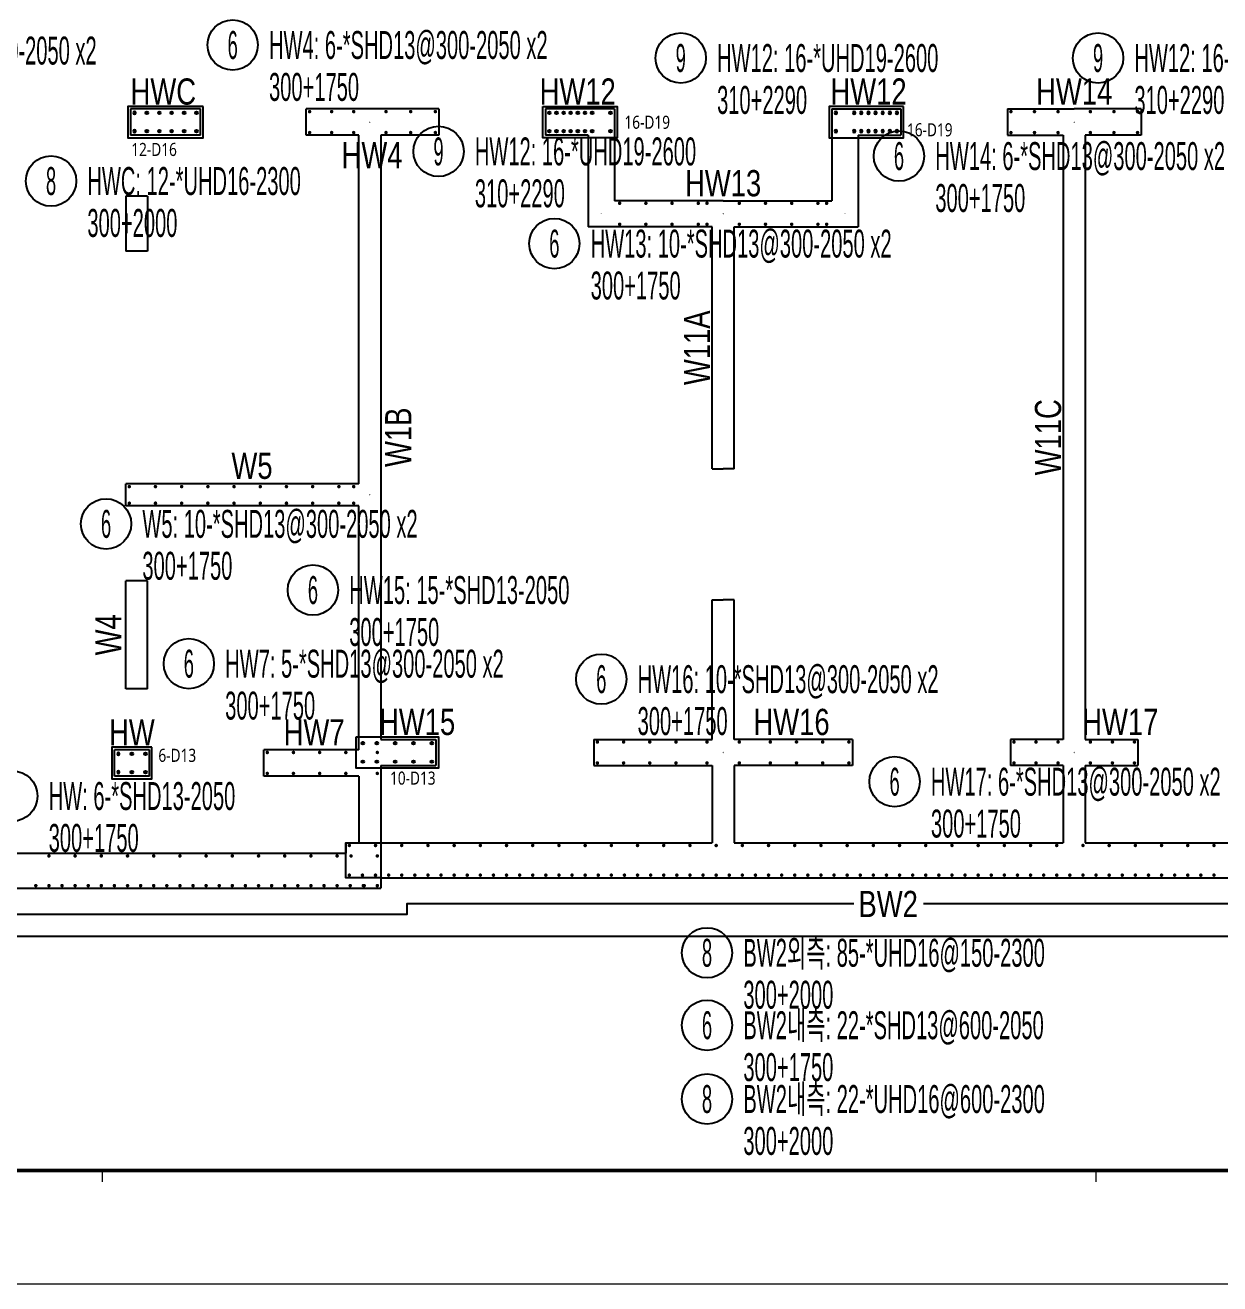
# Model space of a CAD drawing. Header units: millimetres. Extents: x 317501 to 814054, y -400799 to -14117.
# Drawn here: x 430866 to 444545, y -355974 to -341558 of the extents above; entities that cross this region are included whole.
import ezdxf
from ezdxf.enums import TextEntityAlignment as Align

# ---------------------------------------------------------------- set-up
doc = ezdxf.new("R2010")
doc.units = ezdxf.units.MM
doc.header["$LTSCALE"] = 38
for name, color, linetype in [('BARR', 1, 'Continuous'), ('DIM', 7, 'Continuous'), ('LEADER', 7, 'Continuous'), ('RP_TAG', 7, 'Continuous'), ('TEXT-배근', 3, 'Continuous'), ('XREBAR', 1, 'Continuous'), ('XS-기초$0$기초연단', 3, 'Continuous'), ('XTAG', 7, 'Continuous')]:
    doc.layers.add(name, color=color, linetype=linetype)
doc.layers.add('벽부호', color=3, linetype='Continuous', lineweight=0)
doc.styles.add('RPWK1', font='Dotum.ttf', dxfattribs={"bigfont": 'whgtxt.shx'})
doc.styles.add('돋음', font='Dotum.ttf')
doc.styles.add('맑은고딕', font='malgun.ttf')

# ---------------------------------------------------------------- blocks, each defined once
blk = doc.blocks.new('dhs_sheet2e')
at = {"color": 7}
for p, q in [((20500.6, 1997.6), (20500.6, 1797.9)), ((38004.8, 1997.6), (38004.8, 1797.9))]:
    blk.add_line(p, q, dxfattribs=at)
blk.add_lwpolyline([(84000, 0), (84000, 59329.4), (0, 59329.4), (0, 0)], close=True, dxfattribs=at)
at = {"color": 30, "const_width": 64.9}
blk.add_lwpolyline([(81003.6, 57331.7), (2996.4, 57331.7), (2996.4, 1997.6), (81003.6, 1997.6)], close=True, dxfattribs=at)
blk = doc.blocks.new('ASGARAE')
at = {"color": 255, "xscale": 0.75, "yscale": 0.75, "zscale": 0.75}
blk.add_blockref('dhs_sheet2e', (0, -44497), dxfattribs=at)
blk = doc.blocks.new('BAR')
at = {"layer": 'BARR'}
h = blk.add_hatch(color=256, dxfattribs=at)
edge = h.paths.add_edge_path()
edge.add_arc((0, 0), 15, 0, 360)
blk.add_circle((0, 0), 15, dxfattribs=at)
blk = doc.blocks.new('XDFHSDHSTHS')
at = {"layer": 'DIM', "color": 5}
for p, q in [((-19170, -9900), (-19170, -10200)), ((-18370, -9900), (-19170, -9900)), ((-18370, -10200), (-18370, -9900)), ((-17160, -10200), (-17160, -9900)), ((-16405, -9900), (-17160, -9900)), ((-15640, -9900), (-16405, -9900)), ((-15640, -9900), (-15640, -10200)), ((-13630, -9900), (-14420, -9900)), ((-14420, -9900), (-14420, -10200)), ((-13630, -9900), (-13630, -10950)), ((-11140, -9900), (-10350, -9900)), ((-11140, -9900), (-11140, -10950)), ((-10350, -9900), (-10350, -10200)), ((-9130, -9900), (-8365, -9900)), ((-9130, -9900), (-9130, -10200)), ((-7600, -9900), (-8365, -9900)), ((-7600, -9900), (-7600, -10200)), ((-18370, -10200), (-19170, -10200)), ((-16555, -10200), (-17160, -10200)), ((-16555, -14195), (-16555, -10200)), ((-16305, -10200), (-16305, -17120)), ((-15640, -10200), (-16305, -10200)), ((-13930, -10200), (-14420, -10200)), ((-13930, -10200), (-13930, -11250)), ((-10840, -10200), (-10350, -10200)), ((-10840, -10200), (-10840, -11250)), ((-9130, -10200), (-8490, -10200)), ((-8490, -10200), (-8490, -17120)), ((-8240, -10200), (-8240, -17120)), ((-7600, -10200), (-8240, -10200)), ((-19225, -10900), (-19225, -11530)), ((-18975, -10900), (-19225, -10900)), ((-18975, -10900), (-18975, -11530)), ((-12385, -10950), (-13630, -10950)), ((-12385, -10950), (-11140, -10950)), ((-12510, -11250), (-13930, -11250)), ((-12510, -14020), (-12510, -11250)), ((-12260, -14020), (-12260, -11250)), ((-12260, -11250), (-10840, -11250)), ((-18975, -11530), (-19225, -11530)), ((-12510, -14020), (-12385, -14020)), ((-12260, -14020), (-12385, -14020)), ((-16555, -14195), (-19225, -14195)), ((-19225, -14445), (-19225, -14195)), ((-16555, -14445), (-19225, -14445)), ((-16555, -17240), (-16555, -14445)), ((-19225, -16540), (-19225, -15305)), ((-18975, -15305), (-19225, -15305)), ((-18975, -16540), (-18975, -15305)), ((-12510, -17120), (-12510, -15520)), ((-12510, -15520), (-12385, -15520)), ((-12260, -15520), (-12385, -15520)), ((-12260, -17120), (-12260, -15520)), ((-18975, -16540), (-19225, -16540)), ((-16305, -17120), (-15675, -17120)), ((-15675, -17120), (-15675, -17420)), ((-13865, -17120), (-12510, -17120)), ((-13865, -17120), (-13865, -17420)), ((-10905, -17120), (-12260, -17120)), ((-10905, -17120), (-10905, -17420)), ((-8490, -17120), (-9095, -17120)), ((-9095, -17120), (-9095, -17420)), ((-8240, -17120), (-7635, -17120)), ((-7635, -17120), (-7635, -17420)), ((-18955, -17240), (-19355, -17240)), ((-19355, -17540), (-19355, -17240)), ((-18955, -17540), (-18955, -17240)), ((-17645, -17540), (-17645, -17240)), ((-16555, -17240), (-17645, -17240)), ((-16305, -17420), (-16305, -18305)), ((-16305, -17420), (-15675, -17420)), ((-13865, -17420), (-12510, -17420)), ((-12510, -17420), (-12510, -18305)), ((-10905, -17420), (-12260, -17420)), ((-12260, -17420), (-12260, -18305)), ((-8490, -17420), (-9095, -17420)), ((-8490, -17420), (-8490, -18305)), ((-8240, -17420), (-8240, -18305)), ((-8240, -17420), (-7635, -17420)), ((-18955, -17540), (-19355, -17540)), ((-16555, -17540), (-17645, -17540)), ((-16555, -17540), (-16555, -18305)), ((-16705, -18305), (-16705, -18425)), ((-16705, -18305), (-16555, -18305)), ((-16305, -18305), (-12510, -18305)), ((-12260, -18305), (-8490, -18305)), ((-8240, -18305), (-4470, -18305)), ((-22320, -18425), (-16705, -18425)), ((-16305, -18705), (-16305, -18825)), ((-16305, -18705), (-4685, -18705)), ((-28845, -18825), (-16305, -18825))]:
    blk.add_line(p, q, dxfattribs=at)
at = {"layer": 'XS-기초$0$기초연단', "color": 8}
blk.add_line((-29395, -19375), (-5185, -19375), dxfattribs=at)
blk.add_lwpolyline([(-5760, 11892), (-5760, 9575), (-6110, 9575), (-6110, 750), (-10460, 750), (-10460, -550), (-10, -550), (-10, -5450), (-2310, -5450), (-2310, -2950), (-10460, -2950), (-10460, -7860), (-21045, -7860), (-21045, -4650), (-24695, -4650), (-24695, -4050), (-29395, -4050), (-29395, -19375), (-5185, -19375)], dxfattribs=at)
blk = doc.blocks.new('*U1185', base_point=(430431.7729, -350386.9334))
at = {"layer": 'RP_TAG', "color": 0, "linetype": 'Continuous', "ltscale": 100}
blk.add_circle((430718.7729, -350386.9334), 288, dxfattribs=at)
at = {"layer": 'RP_TAG', "color": 0, "linetype": 'Continuous', "ltscale": 100, "style": 'RPWK1', "width": 0.5}
blk.add_text('6', height=320, dxfattribs=at).set_placement((430718.7729, -350386.9334), align=Align.MIDDLE_CENTER)
at = {"layer": 'RP_TAG', "color": 0, "linetype": 'Continuous', "ltscale": 100, "style": 'RPWK1', "width": 0.55}
for s, p in [('HW: 6-*SHD13-2050', (431134.7729, -350386.9334)), ('300+1750', (431134.7729, -350866.9334))]:
    blk.add_text(s, height=320, dxfattribs=at).set_placement(p, align=Align.MIDDLE_LEFT)
blk = doc.blocks.new('*U1194', base_point=(427791.0934, -341848.7941))
at = {"layer": 'RP_TAG', "color": 0, "linetype": 'Continuous', "ltscale": 100}
blk.add_circle((428078.0934, -341848.7941), 288, dxfattribs=at)
at = {"layer": 'RP_TAG', "color": 0, "linetype": 'Continuous', "ltscale": 100, "style": 'RPWK1', "width": 0.5}
blk.add_text('6', height=320, dxfattribs=at).set_placement((428078.0934, -341848.7941), align=Align.MIDDLE_CENTER)
at = {"layer": 'RP_TAG', "color": 0, "linetype": 'Continuous', "ltscale": 100, "style": 'RPWK1', "width": 0.55}
for s, p in [('HW2: 5-*SHD13@230-2050 x2', (428494.0934, -341848.7941)), ('300+1750', (428494.0934, -342328.7941))]:
    blk.add_text(s, height=320, dxfattribs=at).set_placement(p, align=Align.MIDDLE_LEFT)
blk = doc.blocks.new('*U1200', base_point=(438385.8432, -353011.6917))
at = {"layer": 'RP_TAG', "color": 0, "linetype": 'Continuous', "ltscale": 100}
blk.add_circle((438672.8432, -353011.6917), 288, dxfattribs=at)
at = {"layer": 'RP_TAG', "color": 0, "linetype": 'Continuous', "ltscale": 100, "style": 'RPWK1', "width": 0.5}
blk.add_text('6', height=320, dxfattribs=at).set_placement((438672.8432, -353011.6917), align=Align.MIDDLE_CENTER)
at = {"layer": 'RP_TAG', "color": 0, "linetype": 'Continuous', "ltscale": 100, "style": 'RPWK1', "width": 0.55}
for s, p in [('BW2내측: 22-*SHD13@600-2050', (439088.8432, -353011.6917)), ('300+1750', (439088.8432, -353491.6917))]:
    blk.add_text(s, height=320, dxfattribs=at).set_placement(p, align=Align.MIDDLE_LEFT)
blk = doc.blocks.new('*U1204', base_point=(433873.4755, -348027.507))
at = {"layer": 'RP_TAG', "color": 0, "linetype": 'Continuous', "ltscale": 100}
blk.add_circle((434160.4755, -348027.507), 288, dxfattribs=at)
at = {"layer": 'RP_TAG', "color": 0, "linetype": 'Continuous', "ltscale": 100, "style": 'RPWK1', "width": 0.5}
blk.add_text('6', height=320, dxfattribs=at).set_placement((434160.4755, -348027.507), align=Align.MIDDLE_CENTER)
at = {"layer": 'RP_TAG', "color": 0, "linetype": 'Continuous', "ltscale": 100, "style": 'RPWK1', "width": 0.55}
for s, p in [('HW15: 15-*SHD13-2050', (434576.4755, -348027.507)), ('300+1750', (434576.4755, -348507.507))]:
    blk.add_text(s, height=320, dxfattribs=at).set_placement(p, align=Align.MIDDLE_LEFT)
blk = doc.blocks.new('*U1205', base_point=(431504.5381, -347269.5643))
at = {"layer": 'RP_TAG', "color": 0, "linetype": 'Continuous', "ltscale": 100}
blk.add_circle((431791.5381, -347269.5643), 288, dxfattribs=at)
at = {"layer": 'RP_TAG', "color": 0, "linetype": 'Continuous', "ltscale": 100, "style": 'RPWK1', "width": 0.5}
blk.add_text('6', height=320, dxfattribs=at).set_placement((431791.5381, -347269.5643), align=Align.MIDDLE_CENTER)
at = {"layer": 'RP_TAG', "color": 0, "linetype": 'Continuous', "ltscale": 100, "style": 'RPWK1', "width": 0.55}
for s, p in [('W5: 10-*SHD13@300-2050 x2', (432207.5381, -347269.5643)), ('300+1750', (432207.5381, -347749.5643))]:
    blk.add_text(s, height=320, dxfattribs=at).set_placement(p, align=Align.MIDDLE_LEFT)
blk = doc.blocks.new('*U1206', base_point=(432954.6523, -341785.0219))
at = {"layer": 'RP_TAG', "color": 0, "linetype": 'Continuous', "ltscale": 100}
blk.add_circle((433241.6523, -341785.0219), 288, dxfattribs=at)
at = {"layer": 'RP_TAG', "color": 0, "linetype": 'Continuous', "ltscale": 100, "style": 'RPWK1', "width": 0.5}
blk.add_text('6', height=320, dxfattribs=at).set_placement((433241.6523, -341785.0219), align=Align.MIDDLE_CENTER)
at = {"layer": 'RP_TAG', "color": 0, "linetype": 'Continuous', "ltscale": 100, "style": 'RPWK1', "width": 0.55}
for s, p in [('HW4: 6-*SHD13@300-2050 x2', (433657.6523, -341785.0219)), ('300+1750', (433657.6523, -342265.0219))]:
    blk.add_text(s, height=320, dxfattribs=at).set_placement(p, align=Align.MIDDLE_LEFT)
blk = doc.blocks.new('*U1208', base_point=(440533.811, -350222.2563))
at = {"layer": 'RP_TAG', "color": 0, "linetype": 'Continuous', "ltscale": 100}
blk.add_circle((440820.811, -350222.2563), 288, dxfattribs=at)
at = {"layer": 'RP_TAG', "color": 0, "linetype": 'Continuous', "ltscale": 100, "style": 'RPWK1', "width": 0.5}
blk.add_text('6', height=320, dxfattribs=at).set_placement((440820.811, -350222.2563), align=Align.MIDDLE_CENTER)
at = {"layer": 'RP_TAG', "color": 0, "linetype": 'Continuous', "ltscale": 100, "style": 'RPWK1', "width": 0.55}
for s, p in [('HW17: 6-*SHD13@300-2050 x2', (441236.811, -350222.2563)), ('300+1750', (441236.811, -350702.2563))]:
    blk.add_text(s, height=320, dxfattribs=at).set_placement(p, align=Align.MIDDLE_LEFT)
blk = doc.blocks.new('*U1209', base_point=(437175.2762, -349048.3411))
at = {"layer": 'RP_TAG', "color": 0, "linetype": 'Continuous', "ltscale": 100}
blk.add_circle((437462.2762, -349048.3411), 288, dxfattribs=at)
at = {"layer": 'RP_TAG', "color": 0, "linetype": 'Continuous', "ltscale": 100, "style": 'RPWK1', "width": 0.5}
blk.add_text('6', height=320, dxfattribs=at).set_placement((437462.2762, -349048.3411), align=Align.MIDDLE_CENTER)
at = {"layer": 'RP_TAG', "color": 0, "linetype": 'Continuous', "ltscale": 100, "style": 'RPWK1', "width": 0.55}
for s, p in [('HW16: 10-*SHD13@300-2050 x2', (437878.2762, -349048.3411)), ('300+1750', (437878.2762, -349528.3411))]:
    blk.add_text(s, height=320, dxfattribs=at).set_placement(p, align=Align.MIDDLE_LEFT)
blk = doc.blocks.new('*U1210', base_point=(432452.6617, -348870.8971))
at = {"layer": 'RP_TAG', "color": 0, "linetype": 'Continuous', "ltscale": 100}
blk.add_circle((432739.6617, -348870.8971), 288, dxfattribs=at)
at = {"layer": 'RP_TAG', "color": 0, "linetype": 'Continuous', "ltscale": 100, "style": 'RPWK1', "width": 0.5}
blk.add_text('6', height=320, dxfattribs=at).set_placement((432739.6617, -348870.8971), align=Align.MIDDLE_CENTER)
at = {"layer": 'RP_TAG', "color": 0, "linetype": 'Continuous', "ltscale": 100, "style": 'RPWK1', "width": 0.55}
for s, p in [('HW7: 5-*SHD13@300-2050 x2', (433155.6617, -348870.8971)), ('300+1750', (433155.6617, -349350.8971))]:
    blk.add_text(s, height=320, dxfattribs=at).set_placement(p, align=Align.MIDDLE_LEFT)
blk = doc.blocks.new('*U1211', base_point=(436637.4912, -344059.6626))
at = {"layer": 'RP_TAG', "color": 0, "linetype": 'Continuous', "ltscale": 100}
blk.add_circle((436924.4912, -344059.6626), 288, dxfattribs=at)
at = {"layer": 'RP_TAG', "color": 0, "linetype": 'Continuous', "ltscale": 100, "style": 'RPWK1', "width": 0.5}
blk.add_text('6', height=320, dxfattribs=at).set_placement((436924.4912, -344059.6626), align=Align.MIDDLE_CENTER)
at = {"layer": 'RP_TAG', "color": 0, "linetype": 'Continuous', "ltscale": 100, "style": 'RPWK1', "width": 0.55}
for s, p in [('HW13: 10-*SHD13@300-2050 x2', (437340.4912, -344059.6626)), ('300+1750', (437340.4912, -344539.6626))]:
    blk.add_text(s, height=320, dxfattribs=at).set_placement(p, align=Align.MIDDLE_LEFT)
blk = doc.blocks.new('*U1220', base_point=(440583.7154, -343057.4947))
at = {"layer": 'RP_TAG', "color": 0, "linetype": 'Continuous', "ltscale": 100}
blk.add_circle((440870.7154, -343057.4947), 288, dxfattribs=at)
at = {"layer": 'RP_TAG', "color": 0, "linetype": 'Continuous', "ltscale": 100, "style": 'RPWK1', "width": 0.5}
blk.add_text('6', height=320, dxfattribs=at).set_placement((440870.7154, -343057.4947), align=Align.MIDDLE_CENTER)
at = {"layer": 'RP_TAG', "color": 0, "linetype": 'Continuous', "ltscale": 100, "style": 'RPWK1', "width": 0.55}
for s, p in [('HW14: 6-*SHD13@300-2050 x2', (441286.7154, -343057.4947)), ('300+1750', (441286.7154, -343537.4947))]:
    blk.add_text(s, height=320, dxfattribs=at).set_placement(p, align=Align.MIDDLE_LEFT)
blk = doc.blocks.new('*U1242', base_point=(435311.4946, -343004.2021))
at = {"layer": 'RP_TAG', "color": 0, "linetype": 'Continuous', "ltscale": 100}
blk.add_circle((435598.4946, -343004.2021), 288, dxfattribs=at)
at = {"layer": 'RP_TAG', "color": 0, "linetype": 'Continuous', "ltscale": 100, "style": 'RPWK1', "width": 0.5}
blk.add_text('9', height=320, dxfattribs=at).set_placement((435598.4946, -343004.2021), align=Align.MIDDLE_CENTER)
at = {"layer": 'RP_TAG', "color": 0, "linetype": 'Continuous', "ltscale": 100, "style": 'RPWK1', "width": 0.55}
for s, p in [('HW12: 16-*UHD19-2600', (436014.4946, -343004.2021)), ('310+2290', (436014.4946, -343484.2021))]:
    blk.add_text(s, height=320, dxfattribs=at).set_placement(p, align=Align.MIDDLE_LEFT)
blk = doc.blocks.new('*U1243', base_point=(438085.0502, -341934.1067))
at = {"layer": 'RP_TAG', "color": 0, "linetype": 'Continuous', "ltscale": 100}
blk.add_circle((438372.0502, -341934.1067), 288, dxfattribs=at)
at = {"layer": 'RP_TAG', "color": 0, "linetype": 'Continuous', "ltscale": 100, "style": 'RPWK1', "width": 0.5}
blk.add_text('9', height=320, dxfattribs=at).set_placement((438372.0502, -341934.1067), align=Align.MIDDLE_CENTER)
at = {"layer": 'RP_TAG', "color": 0, "linetype": 'Continuous', "ltscale": 100, "style": 'RPWK1', "width": 0.55}
for s, p in [('HW12: 16-*UHD19-2600', (438788.0502, -341934.1067)), ('310+2290', (438788.0502, -342414.1067))]:
    blk.add_text(s, height=320, dxfattribs=at).set_placement(p, align=Align.MIDDLE_LEFT)
blk = doc.blocks.new('*U1244', base_point=(442863.4102, -341934.1067))
at = {"layer": 'RP_TAG', "color": 0, "linetype": 'Continuous', "ltscale": 100}
blk.add_circle((443150.4102, -341934.1067), 288, dxfattribs=at)
at = {"layer": 'RP_TAG', "color": 0, "linetype": 'Continuous', "ltscale": 100, "style": 'RPWK1', "width": 0.5}
blk.add_text('9', height=320, dxfattribs=at).set_placement((443150.4102, -341934.1067), align=Align.MIDDLE_CENTER)
at = {"layer": 'RP_TAG', "color": 0, "linetype": 'Continuous', "ltscale": 100, "style": 'RPWK1', "width": 0.55}
for s, p in [('HW12: 16-*UHD19-2600', (443566.4102, -341934.1067)), ('310+2290', (443566.4102, -342414.1067))]:
    blk.add_text(s, height=320, dxfattribs=at).set_placement(p, align=Align.MIDDLE_LEFT)
blk = doc.blocks.new('*U1257', base_point=(438385.8432, -352182.5173))
at = {"layer": 'RP_TAG', "color": 0, "linetype": 'Continuous', "ltscale": 100}
blk.add_circle((438672.8432, -352182.5173), 288, dxfattribs=at)
at = {"layer": 'RP_TAG', "color": 0, "linetype": 'Continuous', "ltscale": 100, "style": 'RPWK1', "width": 0.5}
blk.add_text('8', height=320, dxfattribs=at).set_placement((438672.8432, -352182.5173), align=Align.MIDDLE_CENTER)
at = {"layer": 'RP_TAG', "color": 0, "linetype": 'Continuous', "ltscale": 100, "style": 'RPWK1', "width": 0.55}
for s, p in [('BW2외측: 85-*UHD16@150-2300', (439088.8432, -352182.5173)), ('300+2000', (439088.8432, -352662.5173))]:
    blk.add_text(s, height=320, dxfattribs=at).set_placement(p, align=Align.MIDDLE_LEFT)
blk = doc.blocks.new('*U1258', base_point=(438385.8432, -353856.9945))
at = {"layer": 'RP_TAG', "color": 0, "linetype": 'Continuous', "ltscale": 100}
blk.add_circle((438672.8432, -353856.9945), 288, dxfattribs=at)
at = {"layer": 'RP_TAG', "color": 0, "linetype": 'Continuous', "ltscale": 100, "style": 'RPWK1', "width": 0.5}
blk.add_text('8', height=320, dxfattribs=at).set_placement((438672.8432, -353856.9945), align=Align.MIDDLE_CENTER)
at = {"layer": 'RP_TAG', "color": 0, "linetype": 'Continuous', "ltscale": 100, "style": 'RPWK1', "width": 0.55}
for s, p in [('BW2내측: 22-*UHD16@600-2300', (439088.8432, -353856.9945)), ('300+2000', (439088.8432, -354336.9945))]:
    blk.add_text(s, height=320, dxfattribs=at).set_placement(p, align=Align.MIDDLE_LEFT)
blk = doc.blocks.new('*U1264', base_point=(430874.9419, -343343.0535))
at = {"layer": 'RP_TAG', "color": 0, "linetype": 'Continuous', "ltscale": 100}
blk.add_circle((431161.9419, -343343.0535), 288, dxfattribs=at)
at = {"layer": 'RP_TAG', "color": 0, "linetype": 'Continuous', "ltscale": 100, "style": 'RPWK1', "width": 0.5}
blk.add_text('8', height=320, dxfattribs=at).set_placement((431161.9419, -343343.0535), align=Align.MIDDLE_CENTER)
at = {"layer": 'RP_TAG', "color": 0, "linetype": 'Continuous', "ltscale": 100, "style": 'RPWK1', "width": 0.55}
for s, p in [('HWC: 12-*UHD16-2300', (431577.9419, -343343.0535)), ('300+2000', (431577.9419, -343823.0535))]:
    blk.add_text(s, height=320, dxfattribs=at).set_placement(p, align=Align.MIDDLE_LEFT)
blk = doc.blocks.new('*U1284', base_point=(438857.4087, -349888.0298, 17.1429))
at = {"layer": 'RP_TAG', "color": 0, "linetype": 'Continuous', "ltscale": 100, "style": 'RPWK1'}
blk.add_text('+', height=26, dxfattribs=at).set_placement((438857.4087, -349888.0298, 34.2858), align=Align.MIDDLE_CENTER)
blk = doc.blocks.new('*U1285', base_point=(442877.4087, -349888.0298, 17.1429))
at = {"layer": 'RP_TAG', "color": 0, "linetype": 'Continuous', "ltscale": 100, "style": 'RPWK1'}
blk.add_text('+', height=26, dxfattribs=at).set_placement((442877.4087, -349888.0298, 34.2858), align=Align.MIDDLE_CENTER)
blk = doc.blocks.new('*U1290', base_point=(437462.4524, -343718.0541, 17.1429))
at = {"layer": 'RP_TAG', "color": 0, "linetype": 'Continuous', "ltscale": 100, "style": 'RPWK1'}
blk.add_text('+', height=26, dxfattribs=at).set_placement((437462.4524, -343718.0541, 34.2858), align=Align.MIDDLE_CENTER)
blk = doc.blocks.new('*U1291', base_point=(440252.4524, -343718.0541, 17.1429))
at = {"layer": 'RP_TAG', "color": 0, "linetype": 'Continuous', "ltscale": 100, "style": 'RPWK1'}
blk.add_text('+', height=26, dxfattribs=at).set_placement((440252.4524, -343718.0541, 34.2858), align=Align.MIDDLE_CENTER)
blk = doc.blocks.new('*U1292', base_point=(438857.4524, -343718.0541, 17.1429))
at = {"layer": 'RP_TAG', "color": 0, "linetype": 'Continuous', "ltscale": 100, "style": 'RPWK1'}
blk.add_text('+', height=26, dxfattribs=at).set_placement((438857.4524, -343718.0541, 34.2858), align=Align.MIDDLE_CENTER)
blk = doc.blocks.new('*U1293', base_point=(434812.4087, -342668.0298, 17.1429))
at = {"layer": 'RP_TAG', "color": 0, "linetype": 'Continuous', "ltscale": 100, "style": 'RPWK1'}
blk.add_text('+', height=26, dxfattribs=at).set_placement((434812.4087, -342668.0298, 34.2858), align=Align.MIDDLE_CENTER)
blk = doc.blocks.new('*U1294', base_point=(434812.4087, -346938.0298, 17.1429))
at = {"layer": 'RP_TAG', "color": 0, "linetype": 'Continuous', "ltscale": 100, "style": 'RPWK1'}
blk.add_text('+', height=26, dxfattribs=at).set_placement((434812.4087, -346938.0298, 34.2858), align=Align.MIDDLE_CENTER)
blk = doc.blocks.new('*U1295', base_point=(442877.4087, -342668.0298, 17.1429))
at = {"layer": 'RP_TAG', "color": 0, "linetype": 'Continuous', "ltscale": 100, "style": 'RPWK1'}
blk.add_text('+', height=26, dxfattribs=at).set_placement((442877.4087, -342668.0298, 34.2858), align=Align.MIDDLE_CENTER)

msp = doc.modelspace()

# ---------------------------------------------------------------- linework, layer by layer
at = {"layer": 'LEADER'}
for points in [[(432902.4, -342488), (432042.4, -342488), (432042.4, -342848), (432902.4, -342848)], [(436792.4, -342488), (437642.4, -342488), (437642.4, -342848), (436792.4, -342848)], [(440922.4, -342488), (440072.4, -342488), (440072.4, -342848), (440922.4, -342848)], [(434657.4, -349708), (435597.4, -349708), (435597.4, -350068), (434657.4, -350068)], [(432317.4, -349828), (431857.4, -349828), (431857.4, -350188), (432317.4, -350188)]]:
    msp.add_lwpolyline(points, close=True, dxfattribs=at)
for points in [[(446557.4, -351323), (446257.4, -351623), (441151.8, -351623)], [(440353.9, -351623), (435237.4, -351623), (435237.4, -351743), (428577.2, -351743)]]:
    msp.add_lwpolyline(points, dxfattribs=at)
at = {"layer": 'XREBAR', "color": 11, "linetype": 'Continuous', "ltscale": 2.33129e-317, "const_width": 20}
for points in [[(434112.4, -342548, -1), (434132.4, -342548, -1), (434112.4, -342548)], [(434364.9, -342548, -1), (434384.9, -342548, -1), (434364.9, -342548)], [(434617.4, -342548, -1), (434637.4, -342548, -1), (434617.4, -342548)], [(434987.4, -342548, -1), (435007.4, -342548, -1), (434987.4, -342548)], [(435269.9, -342548, -1), (435289.9, -342548, -1), (435269.9, -342548)], [(435552.4, -342548, -1), (435572.4, -342548, -1), (435552.4, -342548)], [(442142.4, -342548, -1), (442162.4, -342548, -1), (442142.4, -342548)], [(442412.4, -342548, -1), (442432.4, -342548, -1), (442412.4, -342548)], [(442682.4, -342548, -1), (442702.4, -342548, -1), (442682.4, -342548)], [(443052.5, -342548, -1), (443072.5, -342548, -1), (443052.5, -342548)], [(443322.4, -342548, -1), (443342.4, -342548, -1), (443322.4, -342548)], [(443592.4, -342548, -1), (443612.4, -342548, -1), (443592.4, -342548)], [(434112.4, -342788, -1), (434132.4, -342788, -1), (434112.4, -342788)], [(434364.9, -342788, -1), (434384.9, -342788, -1), (434364.9, -342788)], [(434617.4, -342788, -1), (434637.4, -342788, -1), (434617.4, -342788)], [(434987.4, -342788, -1), (435007.4, -342788, -1), (434987.4, -342788)], [(435269.9, -342788, -1), (435289.9, -342788, -1), (435269.9, -342788)], [(435552.4, -342788, -1), (435572.4, -342788, -1), (435552.4, -342788)], [(442142.4, -342788, -1), (442162.4, -342788, -1), (442142.4, -342788)], [(442412.4, -342788, -1), (442432.4, -342788, -1), (442412.4, -342788)], [(442682.4, -342788, -1), (442702.4, -342788, -1), (442682.4, -342788)], [(443052.5, -342788, -1), (443072.5, -342788, -1), (443052.5, -342788)], [(443322.4, -342788, -1), (443342.4, -342788, -1), (443322.4, -342788)], [(443592.4, -342788, -1), (443612.4, -342788, -1), (443592.4, -342788)], [(437662.5, -343598, -1), (437682.5, -343598, -1), (437662.5, -343598)], [(437962.5, -343598, -1), (437982.5, -343598, -1), (437962.5, -343598)], [(438262.5, -343598, -1), (438282.5, -343598, -1), (438262.5, -343598)], [(438562.5, -343598, -1), (438582.5, -343598, -1), (438562.5, -343598)], [(438662.5, -343598, -1), (438682.5, -343598, -1), (438662.5, -343598)], [(439032.5, -343598, -1), (439052.5, -343598, -1), (439032.5, -343598)], [(439332.5, -343598, -1), (439352.5, -343598, -1), (439332.5, -343598)], [(439632.5, -343598, -1), (439652.5, -343598, -1), (439632.5, -343598)], [(439932.5, -343598, -1), (439952.5, -343598, -1), (439932.5, -343598)], [(440032.5, -343598, -1), (440052.5, -343598, -1), (440032.5, -343598)], [(437662.5, -343838.1, -1), (437682.5, -343838.1, -1), (437662.5, -343838.1)], [(437962.5, -343838.1, -1), (437982.5, -343838.1, -1), (437962.5, -343838.1)], [(438262.5, -343838.1, -1), (438282.5, -343838.1, -1), (438262.5, -343838.1)], [(438562.5, -343838.1, -1), (438582.5, -343838.1, -1), (438562.5, -343838.1)], [(438662.5, -343838.1, -1), (438682.5, -343838.1, -1), (438662.5, -343838.1)], [(439032.5, -343838.1, -1), (439052.5, -343838.1, -1), (439032.5, -343838.1)], [(439332.5, -343838.1, -1), (439352.5, -343838.1, -1), (439332.5, -343838.1)], [(439632.5, -343838.1, -1), (439652.5, -343838.1, -1), (439632.5, -343838.1)], [(439932.5, -343838.1, -1), (439952.5, -343838.1, -1), (439932.5, -343838.1)], [(440032.5, -343838.1, -1), (440052.5, -343838.1, -1), (440032.5, -343838.1)], [(432047.4, -346843, -1), (432067.4, -346843, -1), (432047.4, -346843)], [(432347.4, -346843, -1), (432367.4, -346843, -1), (432347.4, -346843)], [(432647.4, -346843, -1), (432667.4, -346843, -1), (432647.4, -346843)], [(432947.4, -346843, -1), (432967.4, -346843, -1), (432947.4, -346843)], [(433247.4, -346843, -1), (433267.4, -346843, -1), (433247.4, -346843)], [(433547.4, -346843, -1), (433567.4, -346843, -1), (433547.4, -346843)], [(433847.4, -346843, -1), (433867.4, -346843, -1), (433847.4, -346843)], [(434147.4, -346843, -1), (434167.4, -346843, -1), (434147.4, -346843)], [(434447.4, -346843, -1), (434467.4, -346843, -1), (434447.4, -346843)], [(434617.4, -346843, -1), (434637.4, -346843, -1), (434617.4, -346843)], [(432047.4, -347033, -1), (432067.4, -347033, -1), (432047.4, -347033)], [(432347.4, -347033, -1), (432367.4, -347033, -1), (432347.4, -347033)], [(432647.4, -347033, -1), (432667.4, -347033, -1), (432647.4, -347033)], [(432947.4, -347033, -1), (432967.4, -347033, -1), (432947.4, -347033)], [(433247.4, -347033, -1), (433267.4, -347033, -1), (433247.4, -347033)], [(433547.4, -347033, -1), (433567.4, -347033, -1), (433547.4, -347033)], [(433847.4, -347033, -1), (433867.4, -347033, -1), (433847.4, -347033)], [(434147.4, -347033, -1), (434167.4, -347033, -1), (434147.4, -347033)], [(434447.4, -347033, -1), (434467.4, -347033, -1), (434447.4, -347033)], [(434617.4, -347033, -1), (434637.4, -347033, -1), (434617.4, -347033)], [(433627.4, -349888, -1), (433647.4, -349888, -1), (433627.4, -349888)], [(433927.4, -349888, -1), (433947.4, -349888, -1), (433927.4, -349888)], [(434227.4, -349888, -1), (434247.4, -349888, -1), (434227.4, -349888)], [(434527.4, -349888, -1), (434547.4, -349888, -1), (434527.4, -349888)], [(434887.4, -349888, -1), (434907.4, -349888, -1), (434887.4, -349888)], [(437407.4, -349768, -1), (437427.4, -349768, -1), (437407.4, -349768)], [(437707.4, -349768, -1), (437727.4, -349768, -1), (437707.4, -349768)], [(438007.4, -349768, -1), (438027.4, -349768, -1), (438007.4, -349768)], [(438307.4, -349768, -1), (438327.4, -349768, -1), (438307.4, -349768)], [(438662.4, -349768, -1), (438682.4, -349768, -1), (438662.4, -349768)], [(439032.4, -349768, -1), (439052.4, -349768, -1), (439032.4, -349768)], [(439387.4, -349768, -1), (439407.4, -349768, -1), (439387.4, -349768)], [(439687.4, -349768, -1), (439707.4, -349768, -1), (439687.4, -349768)], [(439987.4, -349768, -1), (440007.4, -349768, -1), (439987.4, -349768)], [(440287.4, -349768, -1), (440307.4, -349768, -1), (440287.4, -349768)], [(442177.4, -349768, -1), (442197.4, -349768, -1), (442177.4, -349768)], [(442429.9, -349768, -1), (442449.9, -349768, -1), (442429.9, -349768)], [(442682.4, -349768, -1), (442702.4, -349768, -1), (442682.4, -349768)], [(443052.4, -349768, -1), (443072.4, -349768, -1), (443052.4, -349768)], [(443304.9, -349768, -1), (443324.9, -349768, -1), (443304.9, -349768)], [(443557.4, -349768, -1), (443577.4, -349768, -1), (443557.4, -349768)], [(437407.4, -350008, -1), (437427.4, -350008, -1), (437407.4, -350008)], [(437707.4, -350008, -1), (437727.4, -350008, -1), (437707.4, -350008)], [(438007.4, -350008, -1), (438027.4, -350008, -1), (438007.4, -350008)], [(438307.4, -350008, -1), (438327.4, -350008, -1), (438307.4, -350008)], [(438662.4, -350008, -1), (438682.4, -350008, -1), (438662.4, -350008)], [(439032.4, -350008, -1), (439052.4, -350008, -1), (439032.4, -350008)], [(439387.4, -350008, -1), (439407.4, -350008, -1), (439387.4, -350008)], [(439687.4, -350008, -1), (439707.4, -350008, -1), (439687.4, -350008)], [(439987.4, -350008, -1), (440007.4, -350008, -1), (439987.4, -350008)], [(440287.4, -350008, -1), (440307.4, -350008, -1), (440287.4, -350008)], [(442177.4, -350008, -1), (442197.4, -350008, -1), (442177.4, -350008)], [(442429.9, -350008, -1), (442449.9, -350008, -1), (442429.9, -350008)], [(442682.4, -350008, -1), (442702.4, -350008, -1), (442682.4, -350008)], [(443052.4, -350008, -1), (443072.4, -350008, -1), (443052.4, -350008)], [(443304.9, -350008, -1), (443324.9, -350008, -1), (443304.9, -350008)], [(443557.4, -350008, -1), (443577.4, -350008, -1), (443557.4, -350008)], [(433627.4, -350128, -1), (433647.4, -350128, -1), (433627.4, -350128)], [(433927.4, -350128, -1), (433947.4, -350128, -1), (433927.4, -350128)], [(434227.4, -350128, -1), (434247.4, -350128, -1), (434227.4, -350128)], [(434527.4, -350128, -1), (434547.4, -350128, -1), (434527.4, -350128)], [(434887.4, -350128, -1), (434907.4, -350128, -1), (434887.4, -350128)], [(434567.4, -350953, -1), (434587.4, -350953, -1), (434567.4, -350953)], [(435167.4, -350953, -1), (435187.4, -350953, -1), (435167.4, -350953)], [(435767.4, -350953, -1), (435787.4, -350953, -1), (435767.4, -350953)], [(436367.4, -350953, -1), (436387.4, -350953, -1), (436367.4, -350953)], [(436967.4, -350953, -1), (436987.4, -350953, -1), (436967.4, -350953)], [(437567.4, -350953, -1), (437587.4, -350953, -1), (437567.4, -350953)], [(438167.4, -350953, -1), (438187.4, -350953, -1), (438167.4, -350953)], [(438767.4, -350953, -1), (438787.4, -350953, -1), (438767.4, -350953)], [(439367.4, -350953, -1), (439387.4, -350953, -1), (439367.4, -350953)], [(439967.4, -350953, -1), (439987.4, -350953, -1), (439967.4, -350953)], [(440567.4, -350953, -1), (440587.4, -350953, -1), (440567.4, -350953)], [(441167.4, -350953, -1), (441187.4, -350953, -1), (441167.4, -350953)], [(441767.4, -350953, -1), (441787.4, -350953, -1), (441767.4, -350953)], [(442367.4, -350953, -1), (442387.4, -350953, -1), (442367.4, -350953)], [(442967.4, -350953, -1), (442987.4, -350953, -1), (442967.4, -350953)], [(443567.4, -350953, -1), (443587.4, -350953, -1), (443567.4, -350953)], [(444167.4, -350953, -1), (444187.4, -350953, -1), (444167.4, -350953)], [(431427.5, -351073, -1), (431447.5, -351073, -1), (431427.5, -351073)], [(432027.5, -351073, -1), (432047.5, -351073, -1), (432027.5, -351073)], [(432627.5, -351073, -1), (432647.5, -351073, -1), (432627.5, -351073)], [(433227.5, -351073, -1), (433247.5, -351073, -1), (433227.5, -351073)], [(433827.5, -351073, -1), (433847.5, -351073, -1), (433827.5, -351073)], [(434427.5, -351073, -1), (434447.5, -351073, -1), (434427.5, -351073)], [(434887.4, -351073, -1), (434907.4, -351073, -1), (434887.4, -351073)]]:
    msp.add_lwpolyline(points, format="xyb", dxfattribs=at)
at = {"layer": 'XREBAR', "color": 171, "linetype": 'Continuous', "ltscale": 2.33129e-317, "const_width": 20}
for points in [[(434867.4, -350953, -1), (434887.4, -350953, -1), (434867.4, -350953)], [(435467.4, -350953, -1), (435487.4, -350953, -1), (435467.4, -350953)], [(436067.4, -350953, -1), (436087.4, -350953, -1), (436067.4, -350953)], [(436667.4, -350953, -1), (436687.4, -350953, -1), (436667.4, -350953)], [(437267.4, -350953, -1), (437287.4, -350953, -1), (437267.4, -350953)], [(437867.4, -350953, -1), (437887.4, -350953, -1), (437867.4, -350953)], [(438467.4, -350953, -1), (438487.4, -350953, -1), (438467.4, -350953)], [(439067.4, -350953, -1), (439087.4, -350953, -1), (439067.4, -350953)], [(439667.4, -350953, -1), (439687.4, -350953, -1), (439667.4, -350953)], [(440267.4, -350953, -1), (440287.4, -350953, -1), (440267.4, -350953)], [(440867.4, -350953, -1), (440887.4, -350953, -1), (440867.4, -350953)], [(441467.4, -350953, -1), (441487.4, -350953, -1), (441467.4, -350953)], [(442067.4, -350953, -1), (442087.4, -350953, -1), (442067.4, -350953)], [(442667.4, -350953, -1), (442687.4, -350953, -1), (442667.4, -350953)], [(443267.4, -350953, -1), (443287.4, -350953, -1), (443267.4, -350953)], [(443867.4, -350953, -1), (443887.4, -350953, -1), (443867.4, -350953)], [(444467.4, -350953, -1), (444487.4, -350953, -1), (444467.4, -350953)], [(431127.5, -351073, -1), (431147.5, -351073, -1), (431127.5, -351073)], [(431727.5, -351073, -1), (431747.5, -351073, -1), (431727.5, -351073)], [(432327.5, -351073, -1), (432347.5, -351073, -1), (432327.5, -351073)], [(432927.5, -351073, -1), (432947.5, -351073, -1), (432927.5, -351073)], [(433527.5, -351073, -1), (433547.5, -351073, -1), (433527.5, -351073)], [(434127.5, -351073, -1), (434147.5, -351073, -1), (434127.5, -351073)], [(434587.4, -351073, -1), (434607.4, -351073, -1), (434587.4, -351073)], [(434567.4, -351293, -1), (434587.4, -351293, -1), (434567.4, -351293)], [(434717.4, -351293, -1), (434737.4, -351293, -1), (434717.4, -351293)], [(434867.4, -351293, -1), (434887.4, -351293, -1), (434867.4, -351293)], [(435017.4, -351293, -1), (435037.4, -351293, -1), (435017.4, -351293)], [(435167.4, -351293, -1), (435187.4, -351293, -1), (435167.4, -351293)], [(435317.4, -351293, -1), (435337.4, -351293, -1), (435317.4, -351293)], [(435467.4, -351293, -1), (435487.4, -351293, -1), (435467.4, -351293)], [(435617.4, -351293, -1), (435637.4, -351293, -1), (435617.4, -351293)], [(435767.4, -351293, -1), (435787.4, -351293, -1), (435767.4, -351293)], [(435917.4, -351293, -1), (435937.4, -351293, -1), (435917.4, -351293)], [(436067.4, -351293, -1), (436087.4, -351293, -1), (436067.4, -351293)], [(436217.4, -351293, -1), (436237.4, -351293, -1), (436217.4, -351293)], [(436367.4, -351293, -1), (436387.4, -351293, -1), (436367.4, -351293)], [(436517.4, -351293, -1), (436537.4, -351293, -1), (436517.4, -351293)], [(436667.4, -351293, -1), (436687.4, -351293, -1), (436667.4, -351293)], [(436817.4, -351293, -1), (436837.4, -351293, -1), (436817.4, -351293)], [(436967.4, -351293, -1), (436987.4, -351293, -1), (436967.4, -351293)], [(437117.4, -351293, -1), (437137.4, -351293, -1), (437117.4, -351293)], [(437267.4, -351293, -1), (437287.4, -351293, -1), (437267.4, -351293)], [(437417.4, -351293, -1), (437437.4, -351293, -1), (437417.4, -351293)], [(437567.4, -351293, -1), (437587.4, -351293, -1), (437567.4, -351293)], [(437717.4, -351293, -1), (437737.4, -351293, -1), (437717.4, -351293)], [(437867.4, -351293, -1), (437887.4, -351293, -1), (437867.4, -351293)], [(438017.4, -351293, -1), (438037.4, -351293, -1), (438017.4, -351293)], [(438167.4, -351293, -1), (438187.4, -351293, -1), (438167.4, -351293)], [(438317.4, -351293, -1), (438337.4, -351293, -1), (438317.4, -351293)], [(438467.4, -351293, -1), (438487.4, -351293, -1), (438467.4, -351293)], [(438617.4, -351293, -1), (438637.4, -351293, -1), (438617.4, -351293)], [(438767.4, -351293, -1), (438787.4, -351293, -1), (438767.4, -351293)], [(438917.4, -351293, -1), (438937.4, -351293, -1), (438917.4, -351293)], [(439067.4, -351293, -1), (439087.4, -351293, -1), (439067.4, -351293)], [(439217.4, -351293, -1), (439237.4, -351293, -1), (439217.4, -351293)], [(439367.4, -351293, -1), (439387.4, -351293, -1), (439367.4, -351293)], [(439517.4, -351293, -1), (439537.4, -351293, -1), (439517.4, -351293)], [(439667.4, -351293, -1), (439687.4, -351293, -1), (439667.4, -351293)], [(439817.4, -351293, -1), (439837.4, -351293, -1), (439817.4, -351293)], [(439967.4, -351293, -1), (439987.4, -351293, -1), (439967.4, -351293)], [(440117.4, -351293, -1), (440137.4, -351293, -1), (440117.4, -351293)], [(440267.4, -351293, -1), (440287.4, -351293, -1), (440267.4, -351293)], [(440417.4, -351293, -1), (440437.4, -351293, -1), (440417.4, -351293)], [(440567.4, -351293, -1), (440587.4, -351293, -1), (440567.4, -351293)], [(440717.4, -351293, -1), (440737.4, -351293, -1), (440717.4, -351293)], [(440867.4, -351293, -1), (440887.4, -351293, -1), (440867.4, -351293)], [(441017.4, -351293, -1), (441037.4, -351293, -1), (441017.4, -351293)], [(441167.4, -351293, -1), (441187.4, -351293, -1), (441167.4, -351293)], [(441317.4, -351293, -1), (441337.4, -351293, -1), (441317.4, -351293)], [(441467.4, -351293, -1), (441487.4, -351293, -1), (441467.4, -351293)], [(441617.4, -351293, -1), (441637.4, -351293, -1), (441617.4, -351293)], [(441767.4, -351293, -1), (441787.4, -351293, -1), (441767.4, -351293)], [(441917.4, -351293, -1), (441937.4, -351293, -1), (441917.4, -351293)], [(442067.4, -351293, -1), (442087.4, -351293, -1), (442067.4, -351293)], [(442217.4, -351293, -1), (442237.4, -351293, -1), (442217.4, -351293)], [(442367.4, -351293, -1), (442387.4, -351293, -1), (442367.4, -351293)], [(442517.4, -351293, -1), (442537.4, -351293, -1), (442517.4, -351293)], [(442667.4, -351293, -1), (442687.4, -351293, -1), (442667.4, -351293)], [(442817.4, -351293, -1), (442837.4, -351293, -1), (442817.4, -351293)], [(442967.4, -351293, -1), (442987.4, -351293, -1), (442967.4, -351293)], [(443117.4, -351293, -1), (443137.4, -351293, -1), (443117.4, -351293)], [(443267.4, -351293, -1), (443287.4, -351293, -1), (443267.4, -351293)], [(443417.4, -351293, -1), (443437.4, -351293, -1), (443417.4, -351293)], [(443567.4, -351293, -1), (443587.4, -351293, -1), (443567.4, -351293)], [(443717.4, -351293, -1), (443737.4, -351293, -1), (443717.4, -351293)], [(443867.4, -351293, -1), (443887.4, -351293, -1), (443867.4, -351293)], [(444017.4, -351293, -1), (444037.4, -351293, -1), (444017.4, -351293)], [(444167.4, -351293, -1), (444187.4, -351293, -1), (444167.4, -351293)], [(444317.4, -351293, -1), (444337.4, -351293, -1), (444317.4, -351293)], [(444467.4, -351293, -1), (444487.4, -351293, -1), (444467.4, -351293)], [(430977.5, -351413, -1), (430997.5, -351413, -1), (430977.5, -351413)], [(431127.5, -351413, -1), (431147.5, -351413, -1), (431127.5, -351413)], [(431277.5, -351413, -1), (431297.5, -351413, -1), (431277.5, -351413)], [(431427.5, -351413, -1), (431447.5, -351413, -1), (431427.5, -351413)], [(431577.5, -351413, -1), (431597.5, -351413, -1), (431577.5, -351413)], [(431727.5, -351413, -1), (431747.5, -351413, -1), (431727.5, -351413)], [(431877.5, -351413, -1), (431897.5, -351413, -1), (431877.5, -351413)], [(432027.5, -351413, -1), (432047.5, -351413, -1), (432027.5, -351413)], [(432177.5, -351413, -1), (432197.5, -351413, -1), (432177.5, -351413)], [(432327.5, -351413, -1), (432347.5, -351413, -1), (432327.5, -351413)], [(432477.5, -351413, -1), (432497.5, -351413, -1), (432477.5, -351413)], [(432627.5, -351413, -1), (432647.5, -351413, -1), (432627.5, -351413)], [(432777.5, -351413, -1), (432797.5, -351413, -1), (432777.5, -351413)], [(432927.5, -351413, -1), (432947.5, -351413, -1), (432927.5, -351413)], [(433077.5, -351413, -1), (433097.5, -351413, -1), (433077.5, -351413)], [(433227.5, -351413, -1), (433247.5, -351413, -1), (433227.5, -351413)], [(433377.5, -351413, -1), (433397.5, -351413, -1), (433377.5, -351413)], [(433527.5, -351413, -1), (433547.5, -351413, -1), (433527.5, -351413)], [(433677.5, -351413, -1), (433697.5, -351413, -1), (433677.5, -351413)], [(433827.5, -351413, -1), (433847.5, -351413, -1), (433827.5, -351413)], [(433977.5, -351413, -1), (433997.5, -351413, -1), (433977.5, -351413)], [(434127.5, -351413, -1), (434147.5, -351413, -1), (434127.5, -351413)], [(434277.5, -351413, -1), (434297.5, -351413, -1), (434277.5, -351413)], [(434427.5, -351413, -1), (434447.5, -351413, -1), (434427.5, -351413)], [(434577.5, -351413, -1), (434597.5, -351413, -1), (434577.5, -351413)], [(434727.5, -351413, -1), (434747.5, -351413, -1), (434727.5, -351413)], [(434737.4, -351413, -1), (434757.4, -351413, -1), (434737.4, -351413)], [(434887.4, -351413, -1), (434907.4, -351413, -1), (434887.4, -351413)]]:
    msp.add_lwpolyline(points, format="xyb", dxfattribs=at)
at = {"layer": 'XTAG', "color": 4}
msp.add_lwpolyline([(434937.4, -351323), (434537.4, -351323), (434537.4, -350923), (434937.4, -350923)], close=True, dxfattribs=at)

# ---------------------------------------------------------------- block references
at = {"layer": 'BARR', "xscale": -1}
for p, rotation in [((432117.4, -342563), 180), ((440147.4, -342563), 270), ((440357.4, -342563), 270), ((440439.1, -342563), 270), ((440520.7, -342563), 270), ((440602.4, -342563), 270), ((440684.1, -342563), 270), ((440765.7, -342563), 270), ((440847.4, -342563), 270), ((432117.4, -342773), 180), ((440147.4, -342773), 270), ((440357.4, -342773), 270), ((440439.1, -342773), 270), ((440520.7, -342773), 270), ((440602.4, -342773), 270), ((440684.1, -342773), 270), ((440765.7, -342773), 270), ((440847.4, -342773), 270), ((431932.4, -349903), 180), ((431932.4, -350113), 180)]:
    msp.add_blockref('BAR', p, dxfattribs=dict(at, rotation=rotation))
at = {"layer": 'BARR'}
for p, rotation in [((432259.4, -342563), 179.9999999999989), ((432401.4, -342563), 179.9999999999989), ((432543.4, -342563), 179.9999999999989), ((432685.4, -342563), 179.9999999999989), ((432827.4, -342563), 179.9999999999989), ((436867.4, -342563), 90), ((436949.1, -342563), 90), ((437030.7, -342563), 90), ((437112.4, -342563), 90), ((437194.1, -342563), 90), ((437275.7, -342563), 90), ((437357.4, -342563), 90), ((437567.4, -342563), 90), ((432259.4, -342773), 179.9999999999989), ((432401.4, -342773), 179.9999999999989), ((432543.4, -342773), 179.9999999999989), ((432685.4, -342773), 179.9999999999989), ((432827.4, -342773), 179.9999999999989), ((436867.4, -342773), 90), ((436949.1, -342773), 90), ((437030.7, -342773), 90), ((437112.4, -342773), 90), ((437194.1, -342773), 90), ((437275.7, -342773), 90), ((437357.4, -342773), 90), ((437567.4, -342773), 90), ((434732.4, -349783), 180), ((434892.4, -349783), 180), ((435102.4, -349783), 180), ((435312.4, -349783), 180), ((435522.4, -349783), 180), ((432087.4, -349903), 180), ((432242.4, -349903), 180), ((434732.4, -349993), 180), ((434892.4, -349993), 180), ((435102.4, -349993), 180), ((435312.4, -349993), 180), ((435522.4, -349993), 180), ((432087.4, -350113), 180), ((432242.4, -350113), 180)]:
    msp.add_blockref('BAR', p, dxfattribs=dict(at, rotation=rotation))
at = {"layer": 'RP_TAG', "color": 11, "linetype": 'Continuous', "ltscale": 4.80703e-312}
for name, p in [('*U1206', (432954.7, -341785)), ('*U1194', (427791.1, -341848.8)), ('*U1293', (434812.4, -342668, 17.1)), ('*U1295', (442877.4, -342668, 17.1)), ('*U1220', (440583.7, -343057.5)), ('*U1211', (436637.5, -344059.7)), ('*U1290', (437462.5, -343718.1, 17.1)), ('*U1292', (438857.5, -343718.1, 17.1)), ('*U1291', (440252.5, -343718.1, 17.1)), ('*U1205', (431504.5, -347269.6)), ('*U1294', (434812.4, -346938, 17.1)), ('*U1204', (433873.5, -348027.5)), ('*U1210', (432452.7, -348870.9)), ('*U1209', (437175.3, -349048.3)), ('*U1284', (438857.4, -349888, 17.1)), ('*U1208', (440533.8, -350222.3)), ('*U1285', (442877.4, -349888, 17.1)), ('*U1185', (430431.8, -350386.9)), ('*U1200', (438385.8, -353011.7))]:
    msp.add_blockref(name, p, dxfattribs=at)
at = {"layer": 'RP_TAG', "color": 31, "linetype": 'Continuous', "ltscale": 4.80703e-312}
for name, p in [('*U1243', (438085.1, -341934.1)), ('*U1244', (442863.4, -341934.1)), ('*U1242', (435311.5, -343004.2))]:
    msp.add_blockref(name, p, dxfattribs=at)
at = {"layer": 'RP_TAG', "color": 171, "linetype": 'Continuous', "ltscale": 4.80703e-312}
for name, p in [('*U1264', (430874.9, -343343.1)), ('*U1257', (438385.8, -352182.5)), ('*U1258', (438385.8, -353857))]:
    msp.add_blockref(name, p, dxfattribs=at)
at = {"layer": 'XTAG', "color": 4}
msp.add_blockref('XDFHSDHSTHS', (451242.4, -332618), dxfattribs=at)
at = {"layer": '벽부호', "color": 4, "xscale": 0.8666666632494344, "yscale": 0.8666666632494344, "zscale": 0.8666666632494344}
msp.add_blockref('ASGARAE', (418420.9, -317409.6), dxfattribs=at)

# ---------------------------------------------------------------- texts
at = {"layer": 'TEXT-배근', "style": '맑은고딕', "width": 0.8}
for s, p in [('16-D19', (437988, -342669.8)), ('16-D19', (441223.2, -342756.2)), ('12-D16', (432341.4, -342981.6)), ('6-D13', (432607.2, -349920.6)), ('10-D13', (435304.1, -350181.7))]:
    msp.add_text(s, height=150, dxfattribs=at).set_placement(p, align=Align.MIDDLE_CENTER)
at = {"layer": '벽부호', "style": '돋음', "width": 0.8}
for s, p in [('HWC', (432447.4, -342318)), ('HW12', (437192.4, -342318)), ('HW12', (440522.4, -342318)), ('HW14', (442877.4, -342318)), ('HW4', (434837.4, -343046.1)), ('HW13', (438857.4, -343368)), ('W5', (433463, -346604.4)), ('HW15', (435353.7, -349538)), ('HW16', (439640.9, -349538)), ('HW17', (443405.3, -349538)), ('HW', (432087.4, -349658)), ('HW7', (434173.9, -349658)), ('BW2', (440747.4, -351623))]:
    msp.add_text(s, height=300, dxfattribs=at).set_placement(p, align=Align.MIDDLE_CENTER)
for s, p in [('W11A', (438557.4, -345253)), ('W1B', (435137.4, -346278)), ('W11C', (442577.4, -346278)), ('W4', (431817.4, -348540.5))]:
    msp.add_text(s, height=300, rotation=90, dxfattribs=at).set_placement(p, align=Align.MIDDLE_CENTER)

doc.saveas('drawing.dxf')
